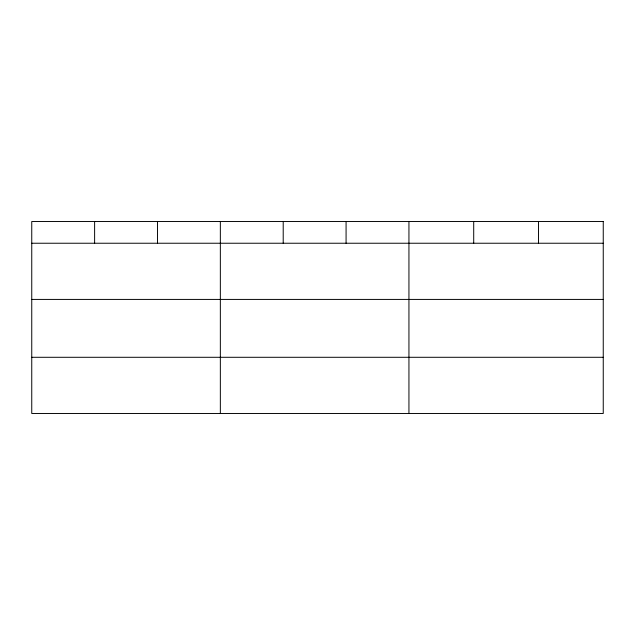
<?xml version="1.0" encoding="UTF-8"?>
<svg xmlns="http://www.w3.org/2000/svg" width="635" height="635" viewBox="0 0 635 635"><rect width="100%" height="100%" fill="white"/><g stroke="black" fill="none" stroke-linecap="round" stroke-linejoin="round"><path stroke-width="0.95" d="M31.75 243.237L603.25 243.237M31.75 299.418L603.25 299.418M31.75 357.291L603.25 357.291M538.48 221.528L538.48 243.237M473.71 221.528L473.71 243.237M408.94 221.528L408.94 413.472M346.075 221.528L346.075 243.237M283.21 221.528L283.21 243.237M220.345 221.528L220.345 413.472M157.48 221.528L157.48 243.237M94.615 221.528L94.615 243.237M603.25 221.528L31.75 221.528L31.75 413.472L603.25 413.472L603.25 221.528"/></g></svg>
